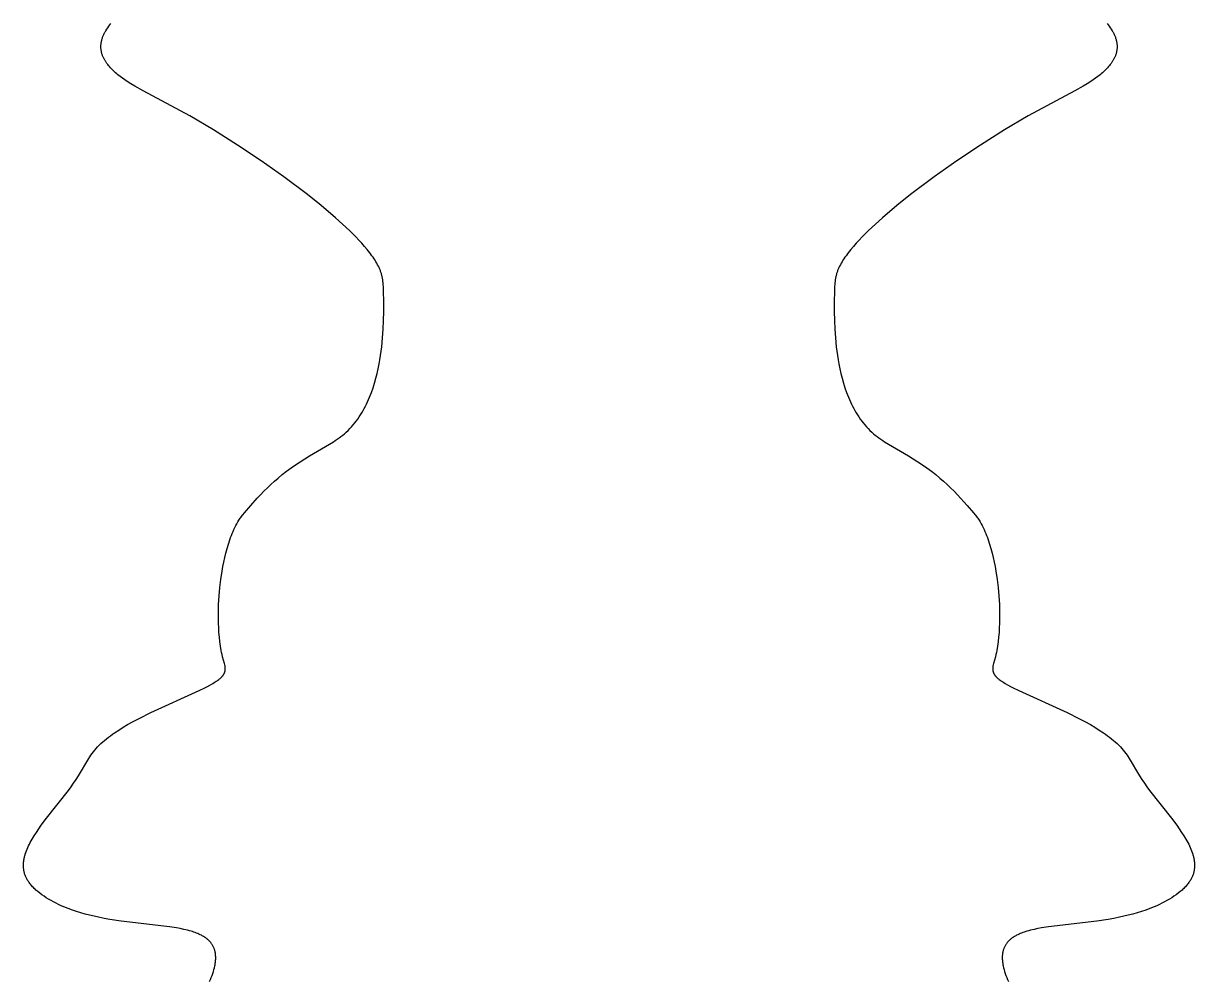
# Model space of a CAD drawing. Header units: millimetres. Extents: x -1519 to 3497, y -297 to 3208.
# Drawn here: x -426.1 to -329.1, y 2661.9 to 2741.2 of the extents above; entities that cross this region are included whole.
import ezdxf

# ---------------------------------------------------------------- set-up
doc = ezdxf.new("R2010")
doc.units = ezdxf.units.MM
doc.header["$MEASUREMENT"] = 0
doc.layers.add('Utwórz2D linie widoczne', color=7, linetype='Continuous', true_color=0x000000)

msp = doc.modelspace()

# ---------------------------------------------------------------- linework, layer by layer
at = {"layer": 'Utwórz2D linie widoczne'}
for p, q in [((-419.08, 2740.835), (-418.995, 2740.955)), ((-418.995, 2740.955), (-418.905, 2741.075)), ((-418.905, 2741.075), (-418.809, 2741.195)), ((-336.321, 2741.195), (-336.226, 2741.075)), ((-336.226, 2741.075), (-336.135, 2740.955)), ((-336.135, 2740.955), (-336.05, 2740.835)), ((-419.54, 2739.922), (-419.52, 2739.984)), ((-419.52, 2739.984), (-419.499, 2740.045)), ((-419.499, 2740.045), (-419.476, 2740.106)), ((-419.476, 2740.106), (-419.451, 2740.167)), ((-419.451, 2740.167), (-419.425, 2740.228)), ((-419.425, 2740.228), (-419.397, 2740.289)), ((-419.397, 2740.289), (-419.367, 2740.35)), ((-419.367, 2740.35), (-419.337, 2740.411)), ((-419.337, 2740.411), (-419.304, 2740.472)), ((-419.304, 2740.472), (-419.27, 2740.532)), ((-419.27, 2740.532), (-419.235, 2740.593)), ((-419.235, 2740.593), (-419.16, 2740.714)), ((-419.16, 2740.714), (-419.08, 2740.835)), ((-336.05, 2740.835), (-335.97, 2740.714)), ((-335.97, 2740.714), (-335.895, 2740.593)), ((-335.895, 2740.593), (-335.86, 2740.532)), ((-335.86, 2740.532), (-335.826, 2740.472)), ((-335.826, 2740.472), (-335.794, 2740.411)), ((-335.794, 2740.411), (-335.763, 2740.35)), ((-335.763, 2740.35), (-335.733, 2740.289)), ((-335.733, 2740.289), (-335.706, 2740.228)), ((-335.706, 2740.228), (-335.679, 2740.167)), ((-335.679, 2740.167), (-335.655, 2740.106)), ((-335.655, 2740.106), (-335.631, 2740.045)), ((-335.631, 2740.045), (-335.61, 2739.984)), ((-335.61, 2739.984), (-335.59, 2739.922)), ((-419.642, 2739.302), (-419.64, 2739.365)), ((-419.642, 2739.24), (-419.642, 2739.302)), ((-419.64, 2739.181), (-419.642, 2739.24)), ((-419.64, 2739.365), (-419.636, 2739.427)), ((-419.637, 2739.123), (-419.64, 2739.181)), ((-419.632, 2739.066), (-419.637, 2739.123)), ((-419.636, 2739.427), (-419.63, 2739.49)), ((-419.625, 2739.009), (-419.632, 2739.066)), ((-419.63, 2739.49), (-419.623, 2739.552)), ((-419.617, 2738.952), (-419.625, 2739.009)), ((-419.623, 2739.552), (-419.613, 2739.614)), ((-419.613, 2739.614), (-419.602, 2739.676)), ((-419.602, 2739.676), (-419.589, 2739.737)), ((-419.589, 2739.737), (-419.575, 2739.799)), ((-419.575, 2739.799), (-419.558, 2739.861)), ((-419.558, 2739.861), (-419.54, 2739.922)), ((-335.59, 2739.922), (-335.572, 2739.861)), ((-335.572, 2739.861), (-335.556, 2739.799)), ((-335.556, 2739.799), (-335.541, 2739.737)), ((-335.541, 2739.737), (-335.528, 2739.676)), ((-335.528, 2739.676), (-335.517, 2739.614)), ((-335.517, 2739.614), (-335.507, 2739.552)), ((-335.505, 2739.009), (-335.513, 2738.952)), ((-335.507, 2739.552), (-335.5, 2739.49)), ((-335.498, 2739.066), (-335.505, 2739.009)), ((-335.5, 2739.49), (-335.494, 2739.427)), ((-335.493, 2739.123), (-335.498, 2739.066)), ((-335.494, 2739.427), (-335.49, 2739.365)), ((-335.49, 2739.181), (-335.493, 2739.123)), ((-335.49, 2739.365), (-335.488, 2739.302)), ((-335.488, 2739.24), (-335.49, 2739.181)), ((-335.488, 2739.302), (-335.488, 2739.24)), ((-419.607, 2738.896), (-419.617, 2738.952)), ((-419.596, 2738.841), (-419.607, 2738.896)), ((-419.583, 2738.786), (-419.596, 2738.841)), ((-419.569, 2738.731), (-419.583, 2738.786)), ((-419.554, 2738.677), (-419.569, 2738.731)), ((-419.537, 2738.624), (-419.554, 2738.677)), ((-419.519, 2738.571), (-419.537, 2738.624)), ((-419.499, 2738.518), (-419.519, 2738.571)), ((-419.479, 2738.466), (-419.499, 2738.518)), ((-419.457, 2738.415), (-419.479, 2738.466)), ((-419.434, 2738.364), (-419.457, 2738.415)), ((-419.41, 2738.313), (-419.434, 2738.364)), ((-419.384, 2738.263), (-419.41, 2738.313)), ((-419.358, 2738.214), (-419.384, 2738.263)), ((-419.331, 2738.165), (-419.358, 2738.214)), ((-419.302, 2738.116), (-419.331, 2738.165)), ((-419.273, 2738.068), (-419.302, 2738.116)), ((-419.243, 2738.021), (-419.273, 2738.068)), ((-419.212, 2737.974), (-419.243, 2738.021)), ((-335.887, 2738.021), (-335.919, 2737.974)), ((-335.857, 2738.068), (-335.887, 2738.021)), ((-335.828, 2738.116), (-335.857, 2738.068)), ((-335.8, 2738.165), (-335.828, 2738.116)), ((-335.772, 2738.214), (-335.8, 2738.165)), ((-335.746, 2738.263), (-335.772, 2738.214)), ((-335.721, 2738.313), (-335.746, 2738.263)), ((-335.696, 2738.364), (-335.721, 2738.313)), ((-335.673, 2738.415), (-335.696, 2738.364)), ((-335.652, 2738.466), (-335.673, 2738.415)), ((-335.631, 2738.518), (-335.652, 2738.466)), ((-335.611, 2738.571), (-335.631, 2738.518)), ((-335.593, 2738.624), (-335.611, 2738.571)), ((-335.576, 2738.677), (-335.593, 2738.624)), ((-335.561, 2738.731), (-335.576, 2738.677)), ((-335.547, 2738.786), (-335.561, 2738.731)), ((-335.534, 2738.841), (-335.547, 2738.786)), ((-335.523, 2738.896), (-335.534, 2738.841)), ((-335.513, 2738.952), (-335.523, 2738.896)), ((-419.147, 2737.881), (-419.212, 2737.974)), ((-419.079, 2737.791), (-419.147, 2737.881)), ((-419.009, 2737.702), (-419.079, 2737.791)), ((-418.936, 2737.616), (-419.009, 2737.702)), ((-418.857, 2737.528), (-418.936, 2737.616)), ((-418.776, 2737.441), (-418.857, 2737.528)), ((-418.692, 2737.356), (-418.776, 2737.441)), ((-418.605, 2737.272), (-418.692, 2737.356)), ((-418.516, 2737.19), (-418.605, 2737.272)), ((-418.426, 2737.109), (-418.516, 2737.19)), ((-418.333, 2737.03), (-418.426, 2737.109)), ((-336.704, 2737.109), (-336.797, 2737.03)), ((-336.614, 2737.19), (-336.704, 2737.109)), ((-336.525, 2737.272), (-336.614, 2737.19)), ((-336.438, 2737.356), (-336.525, 2737.272)), ((-336.354, 2737.441), (-336.438, 2737.356)), ((-336.273, 2737.528), (-336.354, 2737.441)), ((-336.195, 2737.616), (-336.273, 2737.528)), ((-336.122, 2737.702), (-336.195, 2737.616)), ((-336.051, 2737.791), (-336.122, 2737.702)), ((-335.983, 2737.881), (-336.051, 2737.791)), ((-335.919, 2737.974), (-335.983, 2737.881)), ((-418.239, 2736.952), (-418.333, 2737.03)), ((-418.048, 2736.801), (-418.239, 2736.952)), ((-417.852, 2736.657), (-418.048, 2736.801)), ((-417.655, 2736.519), (-417.852, 2736.657)), ((-417.458, 2736.387), (-417.655, 2736.519)), ((-417.161, 2736.2), (-417.458, 2736.387)), ((-416.839, 2736.008), (-417.161, 2736.2)), ((-337.969, 2736.2), (-338.291, 2736.008)), ((-337.672, 2736.387), (-337.969, 2736.2)), ((-337.475, 2736.519), (-337.672, 2736.387)), ((-337.278, 2736.657), (-337.475, 2736.519)), ((-337.083, 2736.801), (-337.278, 2736.657)), ((-336.891, 2736.952), (-337.083, 2736.801)), ((-336.797, 2737.03), (-336.891, 2736.952)), ((-416.151, 2735.619), (-416.839, 2736.008)), ((-412.291, 2733.531), (-416.151, 2735.619)), ((-338.979, 2735.619), (-342.839, 2733.531)), ((-338.291, 2736.008), (-338.979, 2735.619)), ((-410.331, 2732.377), (-412.291, 2733.531)), ((-342.839, 2733.531), (-344.799, 2732.377)), ((-408.335, 2731.123), (-410.331, 2732.377)), ((-344.799, 2732.377), (-346.795, 2731.123)), ((-406.365, 2729.813), (-408.335, 2731.123)), ((-346.795, 2731.123), (-348.765, 2729.813)), ((-404.486, 2728.49), (-406.365, 2729.813)), ((-348.765, 2729.813), (-350.645, 2728.49)), ((-402.547, 2727.036), (-404.486, 2728.49)), ((-350.645, 2728.49), (-352.583, 2727.036)), ((-401.392, 2726.113), (-402.547, 2727.036)), ((-352.583, 2727.036), (-353.738, 2726.113)), ((-400.208, 2725.108), (-401.392, 2726.113)), ((-353.738, 2726.113), (-354.922, 2725.108)), ((-399.627, 2724.585), (-400.208, 2725.108)), ((-399.066, 2724.056), (-399.627, 2724.585)), ((-355.503, 2724.585), (-356.064, 2724.056)), ((-354.922, 2725.108), (-355.503, 2724.585)), ((-398.534, 2723.523), (-399.066, 2724.056)), ((-398.281, 2723.258), (-398.534, 2723.523)), ((-356.596, 2723.523), (-356.849, 2723.258)), ((-356.064, 2724.056), (-356.596, 2723.523)), ((-398.038, 2722.993), (-398.281, 2723.258)), ((-397.808, 2722.73), (-398.038, 2722.993)), ((-397.589, 2722.469), (-397.808, 2722.73)), ((-357.323, 2722.73), (-357.541, 2722.469)), ((-357.092, 2722.993), (-357.323, 2722.73)), ((-356.849, 2723.258), (-357.092, 2722.993)), ((-397.385, 2722.21), (-397.589, 2722.469)), ((-397.195, 2721.955), (-397.385, 2722.21)), ((-397.107, 2721.829), (-397.195, 2721.955)), ((-397.022, 2721.704), (-397.107, 2721.829)), ((-396.941, 2721.58), (-397.022, 2721.704)), ((-396.865, 2721.457), (-396.941, 2721.58)), ((-358.189, 2721.58), (-358.265, 2721.457)), ((-358.108, 2721.704), (-358.189, 2721.58)), ((-358.024, 2721.829), (-358.108, 2721.704)), ((-357.935, 2721.955), (-358.024, 2721.829)), ((-357.745, 2722.21), (-357.935, 2721.955)), ((-357.541, 2722.469), (-357.745, 2722.21)), ((-396.794, 2721.335), (-396.865, 2721.457)), ((-396.727, 2721.215), (-396.794, 2721.335)), ((-396.665, 2721.096), (-396.727, 2721.215)), ((-396.608, 2720.978), (-396.665, 2721.096)), ((-396.579, 2720.914), (-396.608, 2720.978)), ((-396.552, 2720.851), (-396.579, 2720.914)), ((-396.526, 2720.788), (-396.552, 2720.851)), ((-396.501, 2720.725), (-396.526, 2720.788)), ((-396.478, 2720.663), (-396.501, 2720.725)), ((-396.457, 2720.601), (-396.478, 2720.663)), ((-396.436, 2720.539), (-396.457, 2720.601)), ((-358.674, 2720.601), (-358.694, 2720.539)), ((-358.652, 2720.663), (-358.674, 2720.601)), ((-358.629, 2720.725), (-358.652, 2720.663)), ((-358.604, 2720.788), (-358.629, 2720.725)), ((-358.578, 2720.851), (-358.604, 2720.788)), ((-358.551, 2720.914), (-358.578, 2720.851)), ((-358.522, 2720.978), (-358.551, 2720.914)), ((-358.465, 2721.096), (-358.522, 2720.978)), ((-358.403, 2721.215), (-358.465, 2721.096)), ((-358.336, 2721.335), (-358.403, 2721.215)), ((-358.265, 2721.457), (-358.336, 2721.335)), ((-396.417, 2720.477), (-396.436, 2720.539)), ((-396.399, 2720.415), (-396.417, 2720.477)), ((-396.383, 2720.352), (-396.399, 2720.415)), ((-396.367, 2720.29), (-396.383, 2720.352)), ((-396.353, 2720.227), (-396.367, 2720.29)), ((-396.327, 2720.1), (-396.353, 2720.227)), ((-396.306, 2719.971), (-396.327, 2720.1)), ((-396.287, 2719.84), (-396.306, 2719.971)), ((-396.272, 2719.704), (-396.287, 2719.84)), ((-396.26, 2719.565), (-396.272, 2719.704)), ((-358.858, 2719.704), (-358.871, 2719.565)), ((-358.843, 2719.84), (-358.858, 2719.704)), ((-358.824, 2719.971), (-358.843, 2719.84)), ((-358.803, 2720.1), (-358.824, 2719.971)), ((-358.777, 2720.227), (-358.803, 2720.1)), ((-358.763, 2720.29), (-358.777, 2720.227)), ((-358.747, 2720.352), (-358.763, 2720.29)), ((-358.731, 2720.415), (-358.747, 2720.352)), ((-358.713, 2720.477), (-358.731, 2720.415)), ((-358.694, 2720.539), (-358.713, 2720.477)), ((-396.249, 2719.42), (-396.26, 2719.565)), ((-396.234, 2719.115), (-396.249, 2719.42)), ((-396.211, 2718.059), (-396.234, 2719.115)), ((-358.896, 2719.115), (-358.919, 2718.059)), ((-358.881, 2719.42), (-358.896, 2719.115)), ((-358.871, 2719.565), (-358.881, 2719.42)), ((-396.211, 2717.333), (-396.211, 2718.059)), ((-358.919, 2718.059), (-358.919, 2717.333)), ((-396.227, 2716.606), (-396.211, 2717.333)), ((-358.919, 2717.333), (-358.903, 2716.606)), ((-396.312, 2715.151), (-396.26, 2715.878)), ((-396.26, 2715.878), (-396.227, 2716.606)), ((-358.903, 2716.606), (-358.87, 2715.878)), ((-358.87, 2715.878), (-358.818, 2715.151)), ((-396.386, 2714.428), (-396.312, 2715.151)), ((-358.818, 2715.151), (-358.744, 2714.428)), ((-396.482, 2713.709), (-396.386, 2714.428)), ((-358.744, 2714.428), (-358.648, 2713.709)), ((-396.683, 2712.605), (-396.604, 2712.996)), ((-396.604, 2712.996), (-396.54, 2713.351)), ((-396.54, 2713.351), (-396.482, 2713.709)), ((-358.648, 2713.709), (-358.59, 2713.351)), ((-358.59, 2713.351), (-358.526, 2712.996)), ((-358.526, 2712.996), (-358.448, 2712.605)), ((-396.983, 2711.42), (-396.872, 2711.815)), ((-396.872, 2711.815), (-396.772, 2712.211)), ((-396.772, 2712.211), (-396.683, 2712.605)), ((-358.448, 2712.605), (-358.359, 2712.211)), ((-358.359, 2712.211), (-358.259, 2711.815)), ((-358.259, 2711.815), (-358.147, 2711.42)), ((-397.244, 2710.636), (-397.107, 2711.026)), ((-397.107, 2711.026), (-396.983, 2711.42)), ((-358.147, 2711.42), (-358.023, 2711.026)), ((-358.023, 2711.026), (-357.886, 2710.636)), ((-397.559, 2709.869), (-397.475, 2710.059)), ((-397.475, 2710.059), (-397.394, 2710.249)), ((-397.394, 2710.249), (-397.317, 2710.442)), ((-397.317, 2710.442), (-397.244, 2710.636)), ((-357.886, 2710.636), (-357.813, 2710.442)), ((-357.813, 2710.442), (-357.736, 2710.249)), ((-357.736, 2710.249), (-357.656, 2710.059)), ((-357.656, 2710.059), (-357.571, 2709.869)), ((-398.146, 2708.78), (-398.038, 2708.955)), ((-398.038, 2708.955), (-397.934, 2709.133)), ((-397.934, 2709.133), (-397.834, 2709.314)), ((-397.834, 2709.314), (-397.738, 2709.497)), ((-397.738, 2709.497), (-397.647, 2709.682)), ((-397.647, 2709.682), (-397.559, 2709.869)), ((-357.571, 2709.869), (-357.483, 2709.682)), ((-357.483, 2709.682), (-357.392, 2709.497)), ((-357.392, 2709.497), (-357.296, 2709.314)), ((-357.296, 2709.314), (-357.196, 2709.133)), ((-357.196, 2709.133), (-357.093, 2708.955)), ((-357.093, 2708.955), (-356.985, 2708.78)), ((-398.886, 2707.796), (-398.751, 2707.951)), ((-398.751, 2707.951), (-398.621, 2708.11)), ((-398.621, 2708.11), (-398.495, 2708.272)), ((-398.495, 2708.272), (-398.374, 2708.438)), ((-398.374, 2708.438), (-398.258, 2708.607)), ((-398.258, 2708.607), (-398.146, 2708.78)), ((-356.985, 2708.78), (-356.872, 2708.607)), ((-356.872, 2708.607), (-356.756, 2708.438)), ((-356.756, 2708.438), (-356.635, 2708.272)), ((-356.635, 2708.272), (-356.509, 2708.11)), ((-356.509, 2708.11), (-356.379, 2707.951)), ((-356.379, 2707.951), (-356.244, 2707.796)), ((-399.918, 2706.869), (-399.767, 2706.982)), ((-399.767, 2706.982), (-399.618, 2707.099)), ((-399.618, 2707.099), (-399.474, 2707.22)), ((-399.474, 2707.22), (-399.319, 2707.357)), ((-399.319, 2707.357), (-399.17, 2707.499)), ((-399.17, 2707.499), (-399.025, 2707.646)), ((-399.025, 2707.646), (-398.886, 2707.796)), ((-356.244, 2707.796), (-356.105, 2707.646)), ((-356.105, 2707.646), (-355.96, 2707.499)), ((-355.96, 2707.499), (-355.811, 2707.357)), ((-355.811, 2707.357), (-355.656, 2707.22)), ((-355.656, 2707.22), (-355.512, 2707.099)), ((-355.512, 2707.099), (-355.363, 2706.982)), ((-355.363, 2706.982), (-355.212, 2706.869)), ((-402.374, 2705.385), (-400.709, 2706.348)), ((-400.709, 2706.348), (-400.388, 2706.548)), ((-400.388, 2706.548), (-400.229, 2706.652)), ((-400.229, 2706.652), (-400.073, 2706.759)), ((-400.073, 2706.759), (-399.918, 2706.869)), ((-355.212, 2706.869), (-355.058, 2706.759)), ((-355.058, 2706.759), (-354.901, 2706.652)), ((-354.901, 2706.652), (-354.742, 2706.548)), ((-354.742, 2706.548), (-354.421, 2706.348)), ((-354.421, 2706.348), (-352.756, 2705.385)), ((-403.146, 2704.901), (-402.762, 2705.147)), ((-402.762, 2705.147), (-402.374, 2705.385)), ((-352.756, 2705.385), (-352.368, 2705.147)), ((-352.368, 2705.147), (-351.984, 2704.901)), ((-404.622, 2703.834), (-404.262, 2704.113)), ((-404.262, 2704.113), (-403.896, 2704.384)), ((-403.896, 2704.384), (-403.524, 2704.647)), ((-403.524, 2704.647), (-403.146, 2704.901)), ((-351.984, 2704.901), (-351.606, 2704.647)), ((-351.606, 2704.647), (-351.234, 2704.384)), ((-351.234, 2704.384), (-350.868, 2704.113)), ((-350.868, 2704.113), (-350.509, 2703.834)), ((-405.57, 2703.017), (-405.276, 2703.284)), ((-405.276, 2703.284), (-404.974, 2703.545)), ((-404.974, 2703.545), (-404.622, 2703.834)), ((-350.509, 2703.834), (-350.156, 2703.545)), ((-350.156, 2703.545), (-349.855, 2703.284)), ((-349.855, 2703.284), (-349.56, 2703.017)), ((-406.69, 2701.877), (-406.431, 2702.158)), ((-406.431, 2702.158), (-406.141, 2702.461)), ((-406.141, 2702.461), (-405.858, 2702.743)), ((-405.858, 2702.743), (-405.57, 2703.017)), ((-349.56, 2703.017), (-349.272, 2702.743)), ((-349.272, 2702.743), (-348.989, 2702.461)), ((-348.989, 2702.461), (-348.699, 2702.158)), ((-348.699, 2702.158), (-347.914, 2701.283)), ((-407.76, 2700.663), (-406.69, 2701.877)), ((-347.914, 2701.283), (-347.37, 2700.663)), ((-408.159, 2700.14), (-408.105, 2700.218)), ((-408.105, 2700.218), (-408.05, 2700.295)), ((-408.05, 2700.295), (-407.995, 2700.37)), ((-407.995, 2700.37), (-407.88, 2700.517)), ((-407.88, 2700.517), (-407.76, 2700.663)), ((-347.37, 2700.663), (-347.25, 2700.517)), ((-347.25, 2700.517), (-347.135, 2700.37)), ((-347.135, 2700.37), (-347.08, 2700.295)), ((-347.08, 2700.295), (-347.025, 2700.218)), ((-347.025, 2700.218), (-346.971, 2700.14)), ((-408.696, 2699.138), (-408.622, 2699.302)), ((-408.622, 2699.302), (-408.546, 2699.463)), ((-408.546, 2699.463), (-408.466, 2699.619)), ((-408.466, 2699.619), (-408.384, 2699.771)), ((-408.384, 2699.771), (-408.299, 2699.918)), ((-408.299, 2699.918), (-408.211, 2700.059)), ((-408.211, 2700.059), (-408.159, 2700.14)), ((-346.971, 2700.14), (-346.919, 2700.059)), ((-346.919, 2700.059), (-346.831, 2699.918)), ((-346.831, 2699.918), (-346.746, 2699.771)), ((-346.746, 2699.771), (-346.664, 2699.619)), ((-346.664, 2699.619), (-346.585, 2699.463)), ((-346.585, 2699.463), (-346.508, 2699.302)), ((-346.508, 2699.302), (-346.434, 2699.138)), ((-409.083, 2698.084), (-408.964, 2698.446)), ((-408.964, 2698.446), (-408.901, 2698.623)), ((-408.901, 2698.623), (-408.835, 2698.798)), ((-408.835, 2698.798), (-408.767, 2698.969)), ((-408.767, 2698.969), (-408.696, 2699.138)), ((-346.434, 2699.138), (-346.363, 2698.969)), ((-346.363, 2698.969), (-346.295, 2698.798)), ((-346.295, 2698.798), (-346.229, 2698.623)), ((-346.229, 2698.623), (-346.166, 2698.446)), ((-346.166, 2698.446), (-346.047, 2698.084)), ((-409.382, 2696.966), (-409.292, 2697.342)), ((-409.292, 2697.342), (-409.192, 2697.715)), ((-409.192, 2697.715), (-409.083, 2698.084)), ((-346.047, 2698.084), (-345.938, 2697.715)), ((-345.938, 2697.715), (-345.838, 2697.342)), ((-345.838, 2697.342), (-345.748, 2696.966)), ((-409.537, 2696.219), (-409.464, 2696.591)), ((-409.464, 2696.591), (-409.382, 2696.966)), ((-345.748, 2696.966), (-345.666, 2696.591)), ((-345.666, 2696.591), (-345.593, 2696.219)), ((-409.709, 2695.146), (-409.602, 2695.852)), ((-409.602, 2695.852), (-409.537, 2696.219)), ((-345.593, 2696.219), (-345.528, 2695.852)), ((-345.528, 2695.852), (-345.421, 2695.146)), ((-409.848, 2693.812), (-409.788, 2694.491)), ((-409.788, 2694.491), (-409.709, 2695.146)), ((-345.421, 2695.146), (-345.342, 2694.491)), ((-345.342, 2694.491), (-345.282, 2693.812)), ((-409.891, 2693.083), (-409.848, 2693.812)), ((-345.282, 2693.812), (-345.239, 2693.083)), ((-409.911, 2692.322), (-409.891, 2693.083)), ((-345.239, 2693.083), (-345.219, 2692.322)), ((-409.912, 2691.935), (-409.911, 2692.322)), ((-409.905, 2691.545), (-409.912, 2691.935)), ((-409.89, 2691.155), (-409.905, 2691.545)), ((-345.226, 2691.545), (-345.24, 2691.155)), ((-345.219, 2691.935), (-345.226, 2691.545)), ((-345.219, 2692.322), (-345.219, 2691.935)), ((-409.867, 2690.767), (-409.89, 2691.155)), ((-409.835, 2690.383), (-409.867, 2690.767)), ((-345.263, 2690.767), (-345.296, 2690.383)), ((-345.24, 2691.155), (-345.263, 2690.767)), ((-409.793, 2690.005), (-409.835, 2690.383)), ((-409.741, 2689.636), (-409.793, 2690.005)), ((-409.679, 2689.276), (-409.741, 2689.636)), ((-345.389, 2689.636), (-345.451, 2689.276)), ((-345.337, 2690.005), (-345.389, 2689.636)), ((-345.296, 2690.383), (-345.337, 2690.005)), ((-409.643, 2689.101), (-409.679, 2689.276)), ((-409.605, 2688.929), (-409.643, 2689.101)), ((-409.564, 2688.761), (-409.605, 2688.929)), ((-409.404, 2688.193), (-409.564, 2688.761)), ((-345.566, 2688.761), (-345.726, 2688.193)), ((-345.525, 2688.929), (-345.566, 2688.761)), ((-345.487, 2689.101), (-345.525, 2688.929)), ((-345.451, 2689.276), (-345.487, 2689.101)), ((-409.38, 2688.097), (-409.404, 2688.193)), ((-409.37, 2688.049), (-409.38, 2688.097)), ((-409.361, 2688.002), (-409.37, 2688.049)), ((-409.364, 2687.562), (-409.359, 2687.585)), ((-409.354, 2687.955), (-409.361, 2688.002)), ((-409.359, 2687.585), (-409.354, 2687.608)), ((-409.348, 2687.908), (-409.354, 2687.955)), ((-409.354, 2687.608), (-409.351, 2687.631)), ((-409.351, 2687.631), (-409.347, 2687.653)), ((-409.345, 2687.884), (-409.348, 2687.908)), ((-409.347, 2687.653), (-409.345, 2687.676)), ((-409.343, 2687.861), (-409.345, 2687.884)), ((-409.345, 2687.676), (-409.343, 2687.699)), ((-409.342, 2687.838), (-409.343, 2687.861)), ((-409.343, 2687.699), (-409.341, 2687.722)), ((-409.341, 2687.815), (-409.342, 2687.838)), ((-409.34, 2687.792), (-409.341, 2687.815)), ((-409.341, 2687.722), (-409.34, 2687.745)), ((-409.34, 2687.769), (-409.34, 2687.792)), ((-409.34, 2687.745), (-409.34, 2687.769)), ((-345.788, 2687.838), (-345.79, 2687.815)), ((-345.79, 2687.815), (-345.79, 2687.792)), ((-345.79, 2687.792), (-345.79, 2687.769)), ((-345.79, 2687.769), (-345.79, 2687.745)), ((-345.79, 2687.745), (-345.789, 2687.722)), ((-345.789, 2687.722), (-345.787, 2687.699)), ((-345.787, 2687.861), (-345.788, 2687.838)), ((-345.785, 2687.884), (-345.787, 2687.861)), ((-345.787, 2687.699), (-345.785, 2687.676)), ((-345.782, 2687.908), (-345.785, 2687.884)), ((-345.785, 2687.676), (-345.783, 2687.653)), ((-345.783, 2687.653), (-345.78, 2687.631)), ((-345.776, 2687.955), (-345.782, 2687.908)), ((-345.78, 2687.631), (-345.776, 2687.608)), ((-345.769, 2688.002), (-345.776, 2687.955)), ((-345.776, 2687.608), (-345.771, 2687.585)), ((-345.771, 2687.585), (-345.766, 2687.562)), ((-345.76, 2688.049), (-345.769, 2688.002)), ((-345.75, 2688.097), (-345.76, 2688.049)), ((-345.726, 2688.193), (-345.75, 2688.097)), ((-410.366, 2686.549), (-410.267, 2686.609)), ((-410.267, 2686.609), (-410.169, 2686.672)), ((-410.169, 2686.672), (-410.098, 2686.719)), ((-410.098, 2686.719), (-410.027, 2686.767)), ((-410.027, 2686.767), (-409.958, 2686.816)), ((-409.958, 2686.816), (-409.89, 2686.867)), ((-409.89, 2686.867), (-409.829, 2686.916)), ((-409.829, 2686.916), (-409.768, 2686.966)), ((-409.768, 2686.966), (-409.739, 2686.992)), ((-409.739, 2686.992), (-409.71, 2687.019)), ((-409.71, 2687.019), (-409.681, 2687.046)), ((-409.681, 2687.046), (-409.653, 2687.074)), ((-409.653, 2687.074), (-409.631, 2687.098)), ((-409.631, 2687.098), (-409.609, 2687.121)), ((-409.609, 2687.121), (-409.588, 2687.145)), ((-409.588, 2687.145), (-409.568, 2687.168)), ((-409.568, 2687.168), (-409.549, 2687.192)), ((-409.549, 2687.192), (-409.531, 2687.215)), ((-409.531, 2687.215), (-409.514, 2687.239)), ((-409.514, 2687.239), (-409.498, 2687.262)), ((-409.498, 2687.262), (-409.483, 2687.285)), ((-409.483, 2687.285), (-409.469, 2687.308)), ((-409.469, 2687.308), (-409.455, 2687.332)), ((-409.455, 2687.332), (-409.443, 2687.355)), ((-409.443, 2687.355), (-409.431, 2687.378)), ((-409.431, 2687.378), (-409.42, 2687.401)), ((-409.42, 2687.401), (-409.41, 2687.424)), ((-409.41, 2687.424), (-409.4, 2687.447)), ((-409.4, 2687.447), (-409.392, 2687.47)), ((-409.392, 2687.47), (-409.384, 2687.493)), ((-409.384, 2687.493), (-409.376, 2687.516)), ((-409.376, 2687.516), (-409.37, 2687.539)), ((-409.37, 2687.539), (-409.364, 2687.562)), ((-345.766, 2687.562), (-345.76, 2687.539)), ((-345.76, 2687.539), (-345.754, 2687.516)), ((-345.754, 2687.516), (-345.747, 2687.493)), ((-345.747, 2687.493), (-345.739, 2687.47)), ((-345.739, 2687.47), (-345.73, 2687.447)), ((-345.73, 2687.447), (-345.721, 2687.424)), ((-345.721, 2687.424), (-345.71, 2687.401)), ((-345.71, 2687.401), (-345.699, 2687.378)), ((-345.699, 2687.378), (-345.688, 2687.355)), ((-345.688, 2687.355), (-345.675, 2687.332)), ((-345.675, 2687.332), (-345.661, 2687.308)), ((-345.661, 2687.308), (-345.647, 2687.285)), ((-345.647, 2687.285), (-345.632, 2687.262)), ((-345.632, 2687.262), (-345.616, 2687.239)), ((-345.616, 2687.239), (-345.599, 2687.215)), ((-345.599, 2687.215), (-345.581, 2687.192)), ((-345.581, 2687.192), (-345.562, 2687.168)), ((-345.562, 2687.168), (-345.542, 2687.145)), ((-345.542, 2687.145), (-345.521, 2687.121)), ((-345.521, 2687.121), (-345.5, 2687.098)), ((-345.5, 2687.098), (-345.477, 2687.074)), ((-345.477, 2687.074), (-345.449, 2687.046)), ((-345.449, 2687.046), (-345.42, 2687.019)), ((-345.42, 2687.019), (-345.391, 2686.992)), ((-345.391, 2686.992), (-345.362, 2686.966)), ((-345.362, 2686.966), (-345.302, 2686.916)), ((-345.302, 2686.916), (-345.24, 2686.867)), ((-345.24, 2686.867), (-345.172, 2686.816)), ((-345.172, 2686.816), (-345.103, 2686.767)), ((-345.103, 2686.767), (-345.033, 2686.719)), ((-345.033, 2686.719), (-344.962, 2686.672)), ((-344.962, 2686.672), (-344.863, 2686.609)), ((-344.863, 2686.609), (-344.764, 2686.549)), ((-415.508, 2684.132), (-411.518, 2685.947)), ((-411.518, 2685.947), (-411.047, 2686.178)), ((-411.047, 2686.178), (-410.806, 2686.303)), ((-410.806, 2686.303), (-410.568, 2686.432)), ((-410.568, 2686.432), (-410.366, 2686.549)), ((-344.764, 2686.549), (-344.562, 2686.432)), ((-344.562, 2686.432), (-344.324, 2686.303)), ((-344.324, 2686.303), (-344.083, 2686.178)), ((-344.083, 2686.178), (-343.612, 2685.947)), ((-343.612, 2685.947), (-339.622, 2684.132)), ((-416.48, 2683.651), (-415.508, 2684.132)), ((-339.622, 2684.132), (-338.65, 2683.651)), ((-418.165, 2682.689), (-417.802, 2682.915)), ((-417.802, 2682.915), (-417.433, 2683.132)), ((-417.433, 2683.132), (-416.96, 2683.397)), ((-416.96, 2683.397), (-416.48, 2683.651)), ((-338.65, 2683.651), (-338.17, 2683.397)), ((-338.17, 2683.397), (-337.697, 2683.132)), ((-337.697, 2683.132), (-337.328, 2682.915)), ((-337.328, 2682.915), (-336.965, 2682.689)), ((-419.496, 2681.699), (-419.342, 2681.832)), ((-419.342, 2681.832), (-419.184, 2681.962)), ((-419.184, 2681.962), (-419.024, 2682.088)), ((-419.024, 2682.088), (-418.861, 2682.21)), ((-418.861, 2682.21), (-418.69, 2682.334)), ((-418.69, 2682.334), (-418.517, 2682.455)), ((-418.517, 2682.455), (-418.165, 2682.689)), ((-336.965, 2682.689), (-336.613, 2682.455)), ((-336.613, 2682.455), (-336.44, 2682.334)), ((-336.44, 2682.334), (-336.269, 2682.21)), ((-336.269, 2682.21), (-336.106, 2682.088)), ((-336.106, 2682.088), (-335.946, 2681.962)), ((-335.946, 2681.962), (-335.788, 2681.832)), ((-335.788, 2681.832), (-335.634, 2681.699)), ((-420.371, 2680.753), (-420.267, 2680.889)), ((-420.267, 2680.889), (-420.158, 2681.024)), ((-420.158, 2681.024), (-420.043, 2681.158)), ((-420.043, 2681.158), (-419.913, 2681.3)), ((-419.913, 2681.3), (-419.778, 2681.437)), ((-419.778, 2681.437), (-419.639, 2681.57)), ((-419.639, 2681.57), (-419.496, 2681.699)), ((-335.634, 2681.699), (-335.492, 2681.57)), ((-335.492, 2681.57), (-335.353, 2681.437)), ((-335.353, 2681.437), (-335.218, 2681.3)), ((-335.218, 2681.3), (-335.087, 2681.158)), ((-335.087, 2681.158), (-334.972, 2681.024)), ((-334.972, 2681.024), (-334.863, 2680.889)), ((-334.863, 2680.889), (-334.759, 2680.753)), ((-421.503, 2678.905), (-420.656, 2680.337)), ((-420.656, 2680.337), (-420.565, 2680.477)), ((-420.565, 2680.477), (-420.47, 2680.616)), ((-420.47, 2680.616), (-420.371, 2680.753)), ((-334.759, 2680.753), (-334.66, 2680.616)), ((-334.66, 2680.616), (-334.565, 2680.477)), ((-334.565, 2680.477), (-334.474, 2680.337)), ((-334.474, 2680.337), (-333.627, 2678.905)), ((-421.697, 2678.6), (-421.503, 2678.905)), ((-333.627, 2678.905), (-333.433, 2678.6)), ((-422.336, 2677.692), (-422.116, 2677.993)), ((-422.116, 2677.993), (-421.902, 2678.296)), ((-421.902, 2678.296), (-421.697, 2678.6)), ((-333.433, 2678.6), (-333.228, 2678.296)), ((-333.228, 2678.296), (-333.014, 2677.993)), ((-333.014, 2677.993), (-332.794, 2677.692)), ((-424.135, 2675.39), (-422.336, 2677.692)), ((-332.794, 2677.692), (-330.995, 2675.39)), ((-424.58, 2674.8), (-424.135, 2675.39)), ((-330.995, 2675.39), (-330.551, 2674.8)), ((-425.173, 2673.932), (-424.99, 2674.215)), ((-424.99, 2674.215), (-424.79, 2674.506)), ((-424.79, 2674.506), (-424.58, 2674.8)), ((-330.551, 2674.8), (-330.34, 2674.506)), ((-330.34, 2674.506), (-330.141, 2674.215)), ((-330.141, 2674.215), (-329.958, 2673.932)), ((-425.701, 2672.96), (-425.638, 2673.097)), ((-425.638, 2673.097), (-425.57, 2673.235)), ((-425.57, 2673.235), (-425.498, 2673.373)), ((-425.498, 2673.373), (-425.422, 2673.512)), ((-425.422, 2673.512), (-425.343, 2673.652)), ((-425.343, 2673.652), (-425.173, 2673.932)), ((-329.958, 2673.932), (-329.788, 2673.652)), ((-329.788, 2673.652), (-329.708, 2673.512)), ((-329.708, 2673.512), (-329.632, 2673.373)), ((-329.632, 2673.373), (-329.56, 2673.235)), ((-329.56, 2673.235), (-329.492, 2673.097)), ((-329.492, 2673.097), (-329.429, 2672.96)), ((-426.008, 2672.016), (-425.995, 2672.082)), ((-425.995, 2672.082), (-425.98, 2672.149)), ((-425.98, 2672.149), (-425.964, 2672.215)), ((-425.964, 2672.215), (-425.947, 2672.282)), ((-425.947, 2672.282), (-425.928, 2672.349)), ((-425.928, 2672.349), (-425.908, 2672.416)), ((-425.908, 2672.416), (-425.864, 2672.551)), ((-425.864, 2672.551), (-425.814, 2672.687)), ((-425.814, 2672.687), (-425.76, 2672.823)), ((-425.76, 2672.823), (-425.701, 2672.96)), ((-329.429, 2672.96), (-329.37, 2672.823)), ((-329.37, 2672.823), (-329.316, 2672.687)), ((-329.316, 2672.687), (-329.266, 2672.551)), ((-329.266, 2672.551), (-329.222, 2672.416)), ((-329.222, 2672.416), (-329.202, 2672.349)), ((-329.202, 2672.349), (-329.183, 2672.282)), ((-329.183, 2672.282), (-329.166, 2672.215)), ((-329.166, 2672.215), (-329.15, 2672.149)), ((-329.15, 2672.149), (-329.135, 2672.082)), ((-329.135, 2672.082), (-329.122, 2672.016)), ((-426.06, 2671.49), (-426.059, 2671.555)), ((-426.059, 2671.426), (-426.06, 2671.49)), ((-426.059, 2671.555), (-426.056, 2671.621)), ((-426.057, 2671.361), (-426.059, 2671.426)), ((-426.052, 2671.296), (-426.057, 2671.361)), ((-426.056, 2671.621), (-426.052, 2671.686)), ((-426.052, 2671.686), (-426.046, 2671.752)), ((-426.047, 2671.232), (-426.052, 2671.296)), ((-426.039, 2671.168), (-426.047, 2671.232)), ((-426.046, 2671.752), (-426.039, 2671.817)), ((-426.039, 2671.817), (-426.03, 2671.883)), ((-426.03, 2671.104), (-426.039, 2671.168)), ((-426.03, 2671.883), (-426.02, 2671.949)), ((-426.019, 2671.04), (-426.03, 2671.104)), ((-426.02, 2671.949), (-426.008, 2672.016)), ((-329.122, 2672.016), (-329.11, 2671.949)), ((-329.1, 2671.104), (-329.111, 2671.04)), ((-329.11, 2671.949), (-329.1, 2671.883)), ((-329.1, 2671.883), (-329.091, 2671.817)), ((-329.091, 2671.168), (-329.1, 2671.104)), ((-329.091, 2671.817), (-329.084, 2671.752)), ((-329.083, 2671.232), (-329.091, 2671.168)), ((-329.084, 2671.752), (-329.078, 2671.686)), ((-329.078, 2671.296), (-329.083, 2671.232)), ((-329.078, 2671.686), (-329.074, 2671.621)), ((-329.074, 2671.361), (-329.078, 2671.296)), ((-329.074, 2671.621), (-329.071, 2671.555)), ((-329.071, 2671.426), (-329.074, 2671.361)), ((-329.071, 2671.555), (-329.071, 2671.49)), ((-329.071, 2671.49), (-329.071, 2671.426)), ((-426.006, 2670.977), (-426.019, 2671.04)), ((-425.991, 2670.914), (-426.006, 2670.977)), ((-425.975, 2670.851), (-425.991, 2670.914)), ((-425.957, 2670.788), (-425.975, 2670.851)), ((-425.936, 2670.725), (-425.957, 2670.788)), ((-425.914, 2670.662), (-425.936, 2670.725)), ((-425.89, 2670.6), (-425.914, 2670.662)), ((-425.864, 2670.538), (-425.89, 2670.6)), ((-425.836, 2670.476), (-425.864, 2670.538)), ((-425.806, 2670.414), (-425.836, 2670.476)), ((-425.774, 2670.353), (-425.806, 2670.414)), ((-425.74, 2670.292), (-425.774, 2670.353)), ((-425.704, 2670.23), (-425.74, 2670.292)), ((-425.665, 2670.17), (-425.704, 2670.23)), ((-425.625, 2670.109), (-425.665, 2670.17)), ((-425.582, 2670.049), (-425.625, 2670.109)), ((-329.505, 2670.109), (-329.548, 2670.049)), ((-329.465, 2670.17), (-329.505, 2670.109)), ((-329.427, 2670.23), (-329.465, 2670.17)), ((-329.39, 2670.292), (-329.427, 2670.23)), ((-329.356, 2670.353), (-329.39, 2670.292)), ((-329.324, 2670.414), (-329.356, 2670.353)), ((-329.294, 2670.476), (-329.324, 2670.414)), ((-329.266, 2670.538), (-329.294, 2670.476)), ((-329.24, 2670.6), (-329.266, 2670.538)), ((-329.216, 2670.662), (-329.24, 2670.6)), ((-329.194, 2670.725), (-329.216, 2670.662)), ((-329.173, 2670.788), (-329.194, 2670.725)), ((-329.155, 2670.851), (-329.173, 2670.788)), ((-329.139, 2670.914), (-329.155, 2670.851)), ((-329.124, 2670.977), (-329.139, 2670.914)), ((-329.111, 2671.04), (-329.124, 2670.977)), ((-425.537, 2669.988), (-425.582, 2670.049)), ((-425.482, 2669.918), (-425.537, 2669.988)), ((-425.425, 2669.849), (-425.482, 2669.918)), ((-425.364, 2669.779), (-425.425, 2669.849)), ((-425.3, 2669.711), (-425.364, 2669.779)), ((-425.234, 2669.642), (-425.3, 2669.711)), ((-425.165, 2669.574), (-425.234, 2669.642)), ((-425.094, 2669.506), (-425.165, 2669.574)), ((-425.02, 2669.439), (-425.094, 2669.506)), ((-424.944, 2669.373), (-425.02, 2669.439)), ((-424.865, 2669.307), (-424.944, 2669.373)), ((-424.702, 2669.176), (-424.865, 2669.307)), ((-424.53, 2669.048), (-424.702, 2669.176)), ((-330.428, 2669.176), (-330.6, 2669.048)), ((-330.265, 2669.307), (-330.428, 2669.176)), ((-330.186, 2669.373), (-330.265, 2669.307)), ((-330.11, 2669.439), (-330.186, 2669.373)), ((-330.036, 2669.506), (-330.11, 2669.439)), ((-329.965, 2669.574), (-330.036, 2669.506)), ((-329.896, 2669.642), (-329.965, 2669.574)), ((-329.83, 2669.711), (-329.896, 2669.642)), ((-329.766, 2669.779), (-329.83, 2669.711)), ((-329.706, 2669.849), (-329.766, 2669.779)), ((-329.648, 2669.918), (-329.706, 2669.849)), ((-329.593, 2669.988), (-329.648, 2669.918)), ((-329.548, 2670.049), (-329.593, 2669.988)), ((-424.35, 2668.923), (-424.53, 2669.048)), ((-424.163, 2668.801), (-424.35, 2668.923)), ((-423.97, 2668.681), (-424.163, 2668.801)), ((-423.771, 2668.566), (-423.97, 2668.681)), ((-423.566, 2668.453), (-423.771, 2668.566)), ((-423.357, 2668.344), (-423.566, 2668.453)), ((-423.143, 2668.24), (-423.357, 2668.344)), ((-422.926, 2668.139), (-423.143, 2668.24)), ((-331.987, 2668.24), (-332.204, 2668.139)), ((-331.773, 2668.344), (-331.987, 2668.24)), ((-331.564, 2668.453), (-331.773, 2668.344)), ((-331.359, 2668.566), (-331.564, 2668.453)), ((-331.16, 2668.681), (-331.359, 2668.566)), ((-330.967, 2668.801), (-331.16, 2668.681)), ((-330.78, 2668.923), (-330.967, 2668.801)), ((-330.6, 2669.048), (-330.78, 2668.923)), ((-422.706, 2668.043), (-422.926, 2668.139)), ((-422.36, 2667.902), (-422.706, 2668.043)), ((-422.009, 2667.772), (-422.36, 2667.902)), ((-421.654, 2667.652), (-422.009, 2667.772)), ((-421.297, 2667.542), (-421.654, 2667.652)), ((-420.936, 2667.441), (-421.297, 2667.542)), ((-420.574, 2667.348), (-420.936, 2667.441)), ((-420.209, 2667.262), (-420.574, 2667.348)), ((-419.843, 2667.183), (-420.209, 2667.262)), ((-334.921, 2667.262), (-335.287, 2667.183)), ((-334.557, 2667.347), (-334.921, 2667.262)), ((-334.194, 2667.441), (-334.557, 2667.347)), ((-333.833, 2667.542), (-334.194, 2667.441)), ((-333.476, 2667.652), (-333.833, 2667.542)), ((-333.121, 2667.772), (-333.476, 2667.652)), ((-332.77, 2667.902), (-333.121, 2667.772)), ((-332.424, 2668.043), (-332.77, 2667.902)), ((-332.204, 2668.139), (-332.424, 2668.043)), ((-419.375, 2667.092), (-419.843, 2667.183)), ((-418.906, 2667.01), (-419.375, 2667.092)), ((-417.963, 2666.869), (-418.906, 2667.01)), ((-413.972, 2666.395), (-417.963, 2666.869)), ((-413.386, 2666.303), (-413.972, 2666.395)), ((-413.078, 2666.246), (-413.386, 2666.303)), ((-412.772, 2666.182), (-413.078, 2666.246)), ((-342.052, 2666.246), (-342.358, 2666.182)), ((-341.744, 2666.303), (-342.052, 2666.246)), ((-341.158, 2666.395), (-341.744, 2666.303)), ((-337.167, 2666.869), (-341.158, 2666.395)), ((-336.224, 2667.01), (-337.167, 2666.869)), ((-335.755, 2667.092), (-336.224, 2667.01)), ((-335.287, 2667.183), (-335.755, 2667.092)), ((-412.468, 2666.109), (-412.772, 2666.182)), ((-412.317, 2666.069), (-412.468, 2666.109)), ((-412.167, 2666.025), (-412.317, 2666.069)), ((-412.057, 2665.991), (-412.167, 2666.025)), ((-411.949, 2665.956), (-412.057, 2665.991)), ((-411.841, 2665.918), (-411.949, 2665.956)), ((-411.734, 2665.877), (-411.841, 2665.918)), ((-411.627, 2665.835), (-411.734, 2665.877)), ((-411.523, 2665.789), (-411.627, 2665.835)), ((-411.419, 2665.741), (-411.523, 2665.789)), ((-411.317, 2665.689), (-411.419, 2665.741)), ((-411.255, 2665.656), (-411.317, 2665.689)), ((-411.194, 2665.622), (-411.255, 2665.656)), ((-411.134, 2665.586), (-411.194, 2665.622)), ((-411.075, 2665.549), (-411.134, 2665.586)), ((-411.016, 2665.51), (-411.075, 2665.549)), ((-410.959, 2665.47), (-411.016, 2665.51)), ((-410.902, 2665.429), (-410.959, 2665.47)), ((-410.847, 2665.385), (-410.902, 2665.429)), ((-410.806, 2665.351), (-410.847, 2665.385)), ((-410.765, 2665.315), (-410.806, 2665.351)), ((-410.725, 2665.279), (-410.765, 2665.315)), ((-410.687, 2665.241), (-410.725, 2665.279)), ((-344.405, 2665.279), (-344.444, 2665.241)), ((-344.365, 2665.315), (-344.405, 2665.279)), ((-344.324, 2665.351), (-344.365, 2665.315)), ((-344.283, 2665.385), (-344.324, 2665.351)), ((-344.228, 2665.429), (-344.283, 2665.385)), ((-344.172, 2665.47), (-344.228, 2665.429)), ((-344.114, 2665.51), (-344.172, 2665.47)), ((-344.056, 2665.549), (-344.114, 2665.51)), ((-343.996, 2665.586), (-344.056, 2665.549)), ((-343.936, 2665.622), (-343.996, 2665.586)), ((-343.875, 2665.656), (-343.936, 2665.622)), ((-343.813, 2665.69), (-343.875, 2665.656)), ((-343.711, 2665.741), (-343.813, 2665.69)), ((-343.607, 2665.789), (-343.711, 2665.741)), ((-343.503, 2665.835), (-343.607, 2665.789)), ((-343.397, 2665.877), (-343.503, 2665.835)), ((-343.29, 2665.917), (-343.397, 2665.877)), ((-343.182, 2665.955), (-343.29, 2665.917)), ((-342.964, 2666.025), (-343.182, 2665.955)), ((-342.813, 2666.069), (-342.964, 2666.025)), ((-342.662, 2666.109), (-342.813, 2666.069)), ((-342.358, 2666.182), (-342.662, 2666.109)), ((-410.649, 2665.203), (-410.687, 2665.241)), ((-410.612, 2665.163), (-410.649, 2665.203)), ((-410.576, 2665.123), (-410.612, 2665.163)), ((-410.542, 2665.081), (-410.576, 2665.123)), ((-410.509, 2665.039), (-410.542, 2665.081)), ((-410.477, 2664.995), (-410.509, 2665.039)), ((-410.446, 2664.951), (-410.477, 2664.995)), ((-410.417, 2664.906), (-410.446, 2664.951)), ((-410.389, 2664.86), (-410.417, 2664.906)), ((-410.363, 2664.813), (-410.389, 2664.86)), ((-410.338, 2664.765), (-410.363, 2664.813)), ((-410.315, 2664.717), (-410.338, 2664.765)), ((-410.291, 2664.665), (-410.315, 2664.717)), ((-410.27, 2664.612), (-410.291, 2664.665)), ((-410.25, 2664.559), (-410.27, 2664.612)), ((-410.232, 2664.505), (-410.25, 2664.559)), ((-410.215, 2664.451), (-410.232, 2664.505)), ((-410.201, 2664.396), (-410.215, 2664.451)), ((-410.187, 2664.34), (-410.201, 2664.396)), ((-410.176, 2664.285), (-410.187, 2664.34)), ((-344.943, 2664.34), (-344.954, 2664.285)), ((-344.93, 2664.396), (-344.943, 2664.34)), ((-344.915, 2664.451), (-344.93, 2664.396)), ((-344.898, 2664.505), (-344.915, 2664.451)), ((-344.88, 2664.559), (-344.898, 2664.505)), ((-344.86, 2664.612), (-344.88, 2664.559)), ((-344.839, 2664.665), (-344.86, 2664.612)), ((-344.816, 2664.717), (-344.839, 2664.665)), ((-344.792, 2664.765), (-344.816, 2664.717)), ((-344.767, 2664.813), (-344.792, 2664.765)), ((-344.741, 2664.86), (-344.767, 2664.813)), ((-344.713, 2664.906), (-344.741, 2664.86)), ((-344.684, 2664.951), (-344.713, 2664.906)), ((-344.653, 2664.995), (-344.684, 2664.951)), ((-344.621, 2665.039), (-344.653, 2664.995)), ((-344.588, 2665.081), (-344.621, 2665.039)), ((-344.554, 2665.123), (-344.588, 2665.081)), ((-344.518, 2665.163), (-344.554, 2665.123)), ((-344.481, 2665.203), (-344.518, 2665.163)), ((-344.444, 2665.241), (-344.481, 2665.203)), ((-410.179, 2663.317), (-410.167, 2663.396)), ((-410.165, 2664.224), (-410.176, 2664.285)), ((-410.167, 2663.396), (-410.157, 2663.475)), ((-410.156, 2664.163), (-410.165, 2664.224)), ((-410.157, 2663.475), (-410.149, 2663.555)), ((-410.148, 2664.102), (-410.156, 2664.163)), ((-410.149, 2663.555), (-410.142, 2663.634)), ((-410.143, 2664.04), (-410.148, 2664.102)), ((-410.139, 2663.979), (-410.143, 2664.04)), ((-410.142, 2663.634), (-410.138, 2663.714)), ((-410.136, 2663.917), (-410.139, 2663.979)), ((-410.138, 2663.714), (-410.135, 2663.793)), ((-410.135, 2663.855), (-410.136, 2663.917)), ((-410.135, 2663.793), (-410.135, 2663.855)), ((-344.994, 2663.917), (-344.995, 2663.855)), ((-344.995, 2663.855), (-344.995, 2663.793)), ((-344.995, 2663.793), (-344.993, 2663.714)), ((-344.992, 2663.979), (-344.994, 2663.917)), ((-344.993, 2663.714), (-344.988, 2663.634)), ((-344.988, 2664.04), (-344.992, 2663.979)), ((-344.982, 2664.102), (-344.988, 2664.04)), ((-344.988, 2663.634), (-344.981, 2663.555)), ((-344.974, 2664.163), (-344.982, 2664.102)), ((-344.981, 2663.555), (-344.973, 2663.475)), ((-344.965, 2664.224), (-344.974, 2664.163)), ((-344.973, 2663.475), (-344.963, 2663.396)), ((-344.954, 2664.285), (-344.965, 2664.224)), ((-344.963, 2663.396), (-344.951, 2663.317)), ((-410.5, 2662.196), (-410.436, 2662.367)), ((-410.436, 2662.367), (-410.376, 2662.539)), ((-410.376, 2662.539), (-410.327, 2662.692)), ((-410.327, 2662.692), (-410.283, 2662.847)), ((-410.283, 2662.847), (-410.243, 2663.003)), ((-410.243, 2663.003), (-410.208, 2663.16)), ((-410.208, 2663.16), (-410.193, 2663.239)), ((-410.193, 2663.239), (-410.179, 2663.317)), ((-344.951, 2663.317), (-344.937, 2663.239)), ((-344.937, 2663.239), (-344.922, 2663.16)), ((-344.922, 2663.16), (-344.887, 2663.003)), ((-344.887, 2663.003), (-344.847, 2662.847)), ((-344.847, 2662.847), (-344.803, 2662.693)), ((-344.803, 2662.693), (-344.754, 2662.539)), ((-344.754, 2662.539), (-344.694, 2662.367)), ((-344.694, 2662.367), (-344.63, 2662.196)), ((-410.64, 2661.858), (-410.568, 2662.026)), ((-410.568, 2662.026), (-410.5, 2662.196)), ((-344.63, 2662.196), (-344.562, 2662.027)), ((-344.562, 2662.027), (-344.491, 2661.859))]:
    msp.add_line(p, q, dxfattribs=at)

doc.saveas('drawing.dxf')
